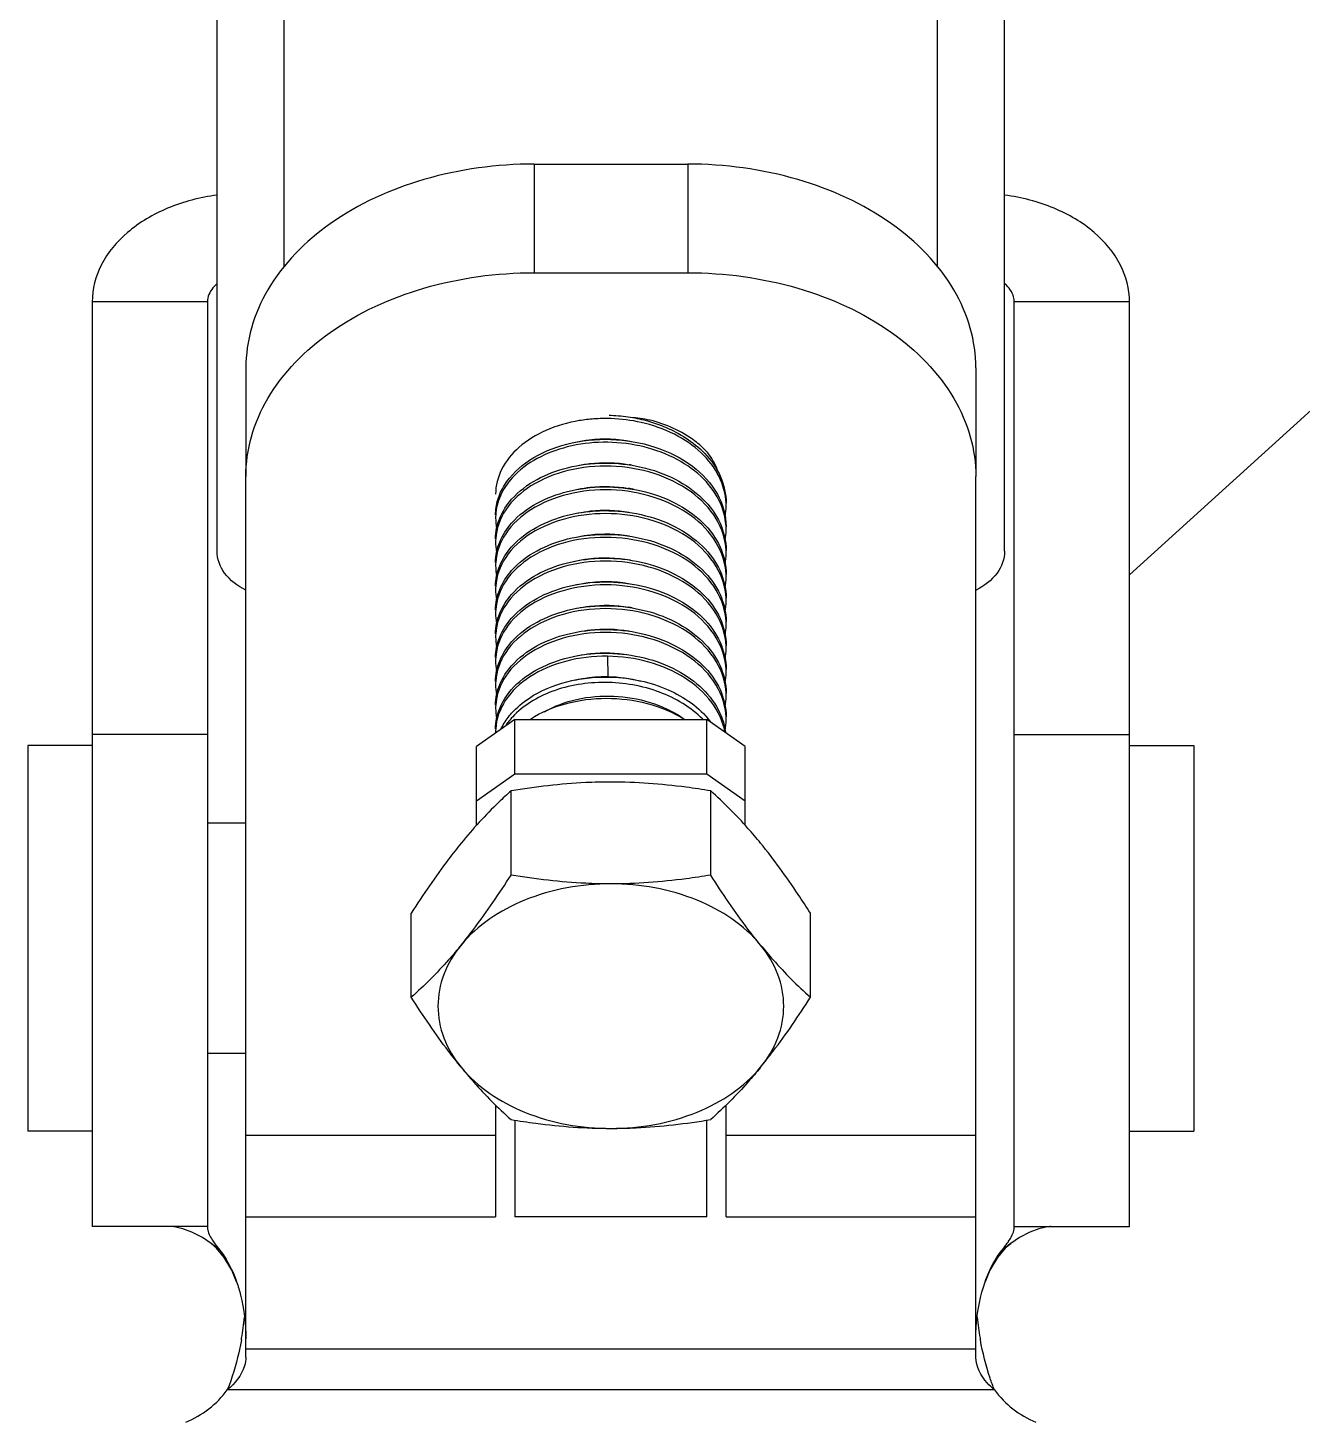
# Model space of a CAD drawing. Extents: x 1382187 to 1725648, y 860327 to 1571294.
# Drawn here: x 1509603 to 1510194, y 1228473 to 1229119 of the extents above; entities that cross this region are included whole.
import ezdxf

# ---------------------------------------------------------------- set-up
doc = ezdxf.new("R2010")
doc.units = 0
doc.header["$LTSCALE"] = 1000
doc.header["$MEASUREMENT"] = 0
doc.layers.add('W_DIM', color=4, linetype='Continuous')
doc.styles.get("Standard").update_dxf_attribs({"font": 'gbenor.shx', "bigfont": 'gbcbig.shx'})
doc.dimstyles.get("Standard").update_dxf_attribs({"dimtxt": 0.18, "dimasz": 0.18, "dimexe": 0.18, "dimexo": 0.0625, "dimgap": 0.09, "dimtad": 0, "dimtih": 1, "dimtoh": 1, "dimdec": 4, "dimzin": 0, "dimdsep": 46, "dimtxsty": 'Standard', "dimcen": 0.09, "dimadec": 0, "dimazin": 0, "dimtfac": 1, "dimtdec": 4, "dimtofl": 0, "dimtmove": 0, "dimatfit": 3, "dimfxl": 0, "dimtolj": 1, "dimtzin": 0, "dimarcsym": 0})

msp = doc.modelspace()

# ---------------------------------------------------------------- linework, layer by layer
at = {"linetype": 'Continuous'}
for p, q in [((1509691.05, 1228876.37), (1509691.05, 1231673.03)), ((1510055.85, 1228876.37), (1510055.85, 1231673.03)), ((1509722.19, 1229007.89), (1509722.19, 1231363.54)), ((1510024.71, 1229007.89), (1510024.71, 1231363.54)), ((1509837.86, 1229055.67), (1509837.86, 1229005.34)), ((1509837.86, 1229055.67), (1509909.04, 1229055.67)), ((1509909.04, 1229055.67), (1509909.04, 1229005.34)), ((1509837.86, 1229005.34), (1509909.04, 1229005.34)), ((1509633.22, 1228991.87), (1509633.22, 1228563.6)), ((1509686.6, 1228991.87), (1509633.22, 1228991.87)), ((1509686.6, 1228991.87), (1509686.6, 1228563.6)), ((1510060.3, 1228563.6), (1510060.3, 1228991.87)), ((1510113.68, 1228991.87), (1510060.3, 1228991.87)), ((1510113.68, 1228563.6), (1510113.68, 1228991.87)), ((1509704.4, 1228961.3), (1509704.4, 1228910.97)), ((1510042.5, 1228961.3), (1510042.5, 1228910.97)), ((1509916.69, 1228921.87), (1509916.76, 1228921.8)), ((1509704.4, 1228502.97), (1509704.4, 1228910.97)), ((1510042.5, 1228502.97), (1510042.5, 1228910.97)), ((1509871.87, 1228827.7), (1509872.12, 1228818.27)), ((1509872.12, 1228818.27), (1509872.12, 1228818.06)), ((1509828.96, 1228798.43), (1509811.17, 1228785.85)), ((1509828.96, 1228773.26), (1509828.96, 1228798.43)), ((1509828.96, 1228798.43), (1509917.94, 1228798.43)), ((1509917.94, 1228773.26), (1509917.94, 1228798.43)), ((1509935.73, 1228785.85), (1509917.94, 1228798.43)), ((1509686.6, 1228791.43), (1509633.22, 1228791.43)), ((1510060.3, 1228791.43), (1510113.68, 1228791.43)), ((1509633.22, 1228786.37), (1509603.43, 1228786.37)), ((1509811.17, 1228749.3), (1509811.17, 1228785.85)), ((1509935.73, 1228749.3), (1509935.73, 1228785.85)), ((1510113.68, 1228786.37), (1510143.47, 1228786.37)), ((1509811.17, 1228760.68), (1509828.96, 1228773.26)), ((1509828.96, 1228773.26), (1509917.94, 1228773.26)), ((1509917.94, 1228773.26), (1509935.73, 1228760.68)), ((1509827.22, 1228726.31), (1509827.22, 1228765.33)), ((1509919.68, 1228726.31), (1509919.68, 1228765.33)), ((1509704.4, 1228750.44), (1509686.6, 1228750.44)), ((1509780.98, 1228669.69), (1509780.98, 1228708.7)), ((1509965.91, 1228669.69), (1509965.91, 1228708.7)), ((1509704.4, 1228643.67), (1509686.6, 1228643.67)), ((1509820.06, 1228619.8), (1509820.06, 1228568.04)), ((1509926.83, 1228568.05), (1509926.83, 1228619.8)), ((1509633.22, 1228607.74), (1509603.43, 1228607.74)), ((1509828.96, 1228612.8), (1509828.96, 1228568.07)), ((1509917.94, 1228568.07), (1509917.94, 1228612.81)), ((1510113.68, 1228607.74), (1510143.47, 1228607.74)), ((1509704.4, 1228605.83), (1509820.06, 1228605.83)), ((1509926.83, 1228605.83), (1510042.5, 1228605.83)), ((1509686.6, 1228563.6), (1509633.22, 1228563.6)), ((1509704.4, 1228568.05), (1509820.06, 1228568.05)), ((1509917.94, 1228568.07), (1509828.96, 1228568.07)), ((1509926.83, 1228568.05), (1510042.5, 1228568.05)), ((1510060.3, 1228563.6), (1510113.68, 1228563.6)), ((1509692.28, 1228552.6), (1509688.26, 1228555.65)), ((1510054.62, 1228552.6), (1510058.64, 1228555.65)), ((1510042.5, 1228506.73), (1509704.4, 1228506.73)), ((1510051.11, 1228487.85), (1509695.79, 1228487.85))]:
    msp.add_line(p, q, dxfattribs=at)
for p, q in [((1509603.43, 1228786.37), (1509603.43, 1228607.74)), ((1510143.47, 1228786.37), (1510143.47, 1228607.74))]:
    msp.add_line(p, q)
for points in [[(1509688.26, 1228555.65), (1509684.24, 1228558.38), (1509679.37, 1228560.92), (1509675.15, 1228562.5), (1509671.98, 1228563.3), (1509670.09, 1228563.57), (1509669.61, 1228563.6)], [(1510077.29, 1228563.6), (1510076.81, 1228563.57), (1510074.92, 1228563.3), (1510071.74, 1228562.5), (1510067.53, 1228560.92), (1510062.66, 1228558.38), (1510058.64, 1228555.65)], [(1509700.12, 1228537.85), (1509697.84, 1228543.33), (1509694.35, 1228549.23), (1509690.73, 1228553.5), (1509688.27, 1228555.64)], [(1510058.62, 1228555.64), (1510056.13, 1228553.46), (1510052.52, 1228549.19), (1510049.04, 1228543.31), (1510046.77, 1228537.85)]]:
    msp.add_lwpolyline(points, dxfattribs=at)
for centre, radius, start, end in [((1509870.79, 1228865.11), 72.69, 94.12569, 99.40267), ((1509870.98, 1228862.65), 75.15, 88.10633, 94.13058), ((1509870.98, 1228863.86), 75.31, 88.0532, 88.71813), ((1509870.98, 1228862.38), 75.43, 87.99871, 88.11338), ((1509870.99, 1228863.85), 75.33, 81.1719, 88.06144), ((1509871.04, 1228863.11), 74.69, 77.29929, 88.02789), ((1509877.23, 1228865.66), 72.8, 78.61656, 85.81395), ((1509871.44, 1228866.67), 72.47, 74.33037, 81.18694), ((1509872.08, 1228869.11), 69.95, 74.0044, 74.29492), ((1509871.19, 1228855.26), 62.1, 79.01309, 80.00675), ((1509871.21, 1228844.36), 61.99, 77.8843, 80.31948), ((1509897.66, 1228897.26), 29.17, 0.00154, 2.66813), ((1509844.3, 1228891.76), 24.24, 176.79498, 179.99776), ((1509844.66, 1228891.78), 24.59, 180.04808, 191.33884), ((1509897.35, 1228897.28), 29.49, 350.57514, 359.97128), ((1509897.35, 1228886.27), 29.49, 350.5247, 359.97091), ((1509897.66, 1228886.25), 29.17, 0.00154, 2.66775), ((1509844.3, 1228880.75), 24.24, 176.79547, 179.99775), ((1509844.66, 1228880.77), 24.6, 180.0489, 191.4175), ((1509897.34, 1228875.26), 29.49, 350.47779, 359.97076), ((1509897.66, 1228875.24), 29.17, 0.00154, 2.66767), ((1509844.3, 1228869.74), 24.24, 176.795, 179.99774), ((1509844.69, 1228869.76), 24.62, 180.05231, 192.14934), ((1509897.66, 1228864.23), 29.17, 0.00154, 2.66804), ((1509844.3, 1228858.73), 24.24, 176.79543, 179.99775), ((1509844.66, 1228858.75), 24.6, 180.04853, 191.38358), ((1509897.35, 1228864.25), 29.49, 350.55933, 359.97117), ((1509897.34, 1228853.24), 29.49, 350.51432, 359.97082), ((1509897.66, 1228853.22), 29.17, 0.00154, 2.6677), ((1509844.3, 1228847.72), 24.24, 176.79542, 179.99774), ((1509844.66, 1228847.74), 24.6, 180.04877, 191.40188), ((1509871.19, 1228789.16), 62.13, 78.78771, 80.256), ((1509897.35, 1228842.23), 29.49, 350.55499, 359.97114), ((1509897.66, 1228842.21), 29.17, 0.00153, 2.66784), ((1509844.3, 1228836.71), 24.24, 176.7949, 179.99774), ((1509844.66, 1228836.73), 24.59, 180.04815, 191.34656), ((1509844.3, 1228825.7), 24.24, 176.7955, 179.99775), ((1509897.33, 1228831.22), 29.5, 350.3354, 359.96948), ((1509897.66, 1228831.2), 29.17, 0.00154, 2.66796), ((1509844.66, 1228825.72), 24.6, 180.04847, 191.36983), ((1509897.34, 1228820.21), 29.49, 350.49826, 359.97077), ((1509897.66, 1228820.19), 29.17, 0.00154, 2.66766), ((1509844.3, 1228814.69), 24.24, 176.79531, 179.99774), ((1509844.66, 1228814.71), 24.6, 180.0486, 191.38893), ((1509870.98, 1228755.04), 63.25, 88.96287, 89.19864), ((1509870.97, 1228742.8), 75.27, 89.13991, 89.31671), ((1509897.35, 1228809.2), 29.49, 350.57751, 359.9713), ((1509897.66, 1228809.18), 29.17, 0.00153, 2.66808), ((1509844.3, 1228803.68), 24.24, 176.79481, 179.99775), ((1509844.66, 1228803.7), 24.59, 180.04798, 191.3296), ((1509887.99, 1228772.75), 40.12, 37.51951, 40.62392), ((1509897.35, 1228798.19), 29.49, 350.53849, 359.97102), ((1509897.66, 1228798.17), 29.17, 0.00154, 2.66785), ((1509844.31, 1228792.67), 24.24, 176.79416, 179.99777), ((1509844.24, 1228792.67), 24.18, 180.00024, 181.15233), ((1509715.73, 1228574.42), 31.91, 213.78825, 214.18873), ((1510031.17, 1228574.42), 31.91, 325.81127, 326.21175), ((1509570.15, 1228535.03), 134.32, 350.02794, 354.2434), ((1510176.75, 1228535.02), 134.31, 185.75095, 189.97214), ((1509568.66, 1228535.25), 135.82, 349.72994, 350.04434), ((1510178.24, 1228535.25), 135.82, 189.95566, 190.27006), ((1509659.91, 1228514.16), 44.49, 292.02431, 323.74846), ((1510086.99, 1228514.16), 44.49, 216.25154, 247.97569)]:
    msp.add_arc(centre, radius, start, end, dxfattribs=at)
for points, knots in [([(1509837.86, 1229055.67), (1509820.67, 1229055.67), (1509787.31, 1229051.15), (1509743.61, 1229031.51), (1509716.98, 1229004.86), (1509706.2, 1228980.18), (1509704.4, 1228967.5), (1509704.4, 1228961.3)], [0, 0, 0, 0, 0.287429, 0.554303, 0.789052, 0.896403, 1, 1, 1, 1]), ([(1510042.5, 1228961.3), (1510042.5, 1228967.5), (1510040.7, 1228980.18), (1510029.92, 1229004.86), (1510003.29, 1229031.51), (1509959.59, 1229051.15), (1509926.23, 1229055.67), (1509909.04, 1229055.67)], [0, 0, 0, 0, 0.103597, 0.210948, 0.445697, 0.712571, 1, 1, 1, 1]), ([(1509691.02, 1229041.3), (1509683.2, 1229040.24), (1509668.35, 1229036.4), (1509649.43, 1229025.39), (1509636.46, 1229010.14), (1509633.22, 1228997.72), (1509633.22, 1228991.87)], [0, 0, 0, 0, 0.287892, 0.552013, 0.786654, 1, 1, 1, 1]), ([(1510113.68, 1228991.87), (1510113.68, 1228997.72), (1510110.44, 1229010.14), (1510097.47, 1229025.39), (1510078.55, 1229036.4), (1510063.7, 1229040.24), (1510055.88, 1229041.3)], [0, 0, 0, 0, 0.213346, 0.447987, 0.712108, 1, 1, 1, 1]), ([(1509704.4, 1228910.97), (1509704.4, 1228917.17), (1509706.2, 1228929.85), (1509716.98, 1228954.53), (1509743.61, 1228981.18), (1509787.31, 1229000.82), (1509820.67, 1229005.34), (1509837.86, 1229005.34)], [0, 0, 0, 0, 0.103597, 0.210948, 0.445697, 0.712571, 1, 1, 1, 1]), ([(1509909.04, 1229005.34), (1509926.23, 1229005.34), (1509959.59, 1229000.82), (1510003.29, 1228981.18), (1510029.92, 1228954.53), (1510040.7, 1228929.85), (1510042.5, 1228917.17), (1510042.5, 1228910.97)], [0, 0, 0, 0, 0.287429, 0.554303, 0.789052, 0.896403, 1, 1, 1, 1]), ([(1509690.96, 1229000.12), (1509690.29, 1228999.57), (1509688, 1228997.39), (1509686.6, 1228994.17), (1509686.6, 1228991.87)], [0, 0, 0, 0, 0.274002, 1, 1, 1, 1]), ([(1510060.3, 1228991.87), (1510060.3, 1228992.62), (1510059.9, 1228995.8), (1510057.82, 1228998.59), (1510055.94, 1229000.12)], [0, 0, 0, 0, 0.236834, 1, 1, 1, 1]), ([(1509858.92, 1228936.82), (1509853.57, 1228935.94), (1509843.53, 1228933.08), (1509830.82, 1228925.39), (1509822.2, 1228915.03), (1509820.06, 1228906.69), (1509820.06, 1228902.77)], [0, 0, 0, 0, 0.291651, 0.555731, 0.788679, 1, 1, 1, 1]), ([(1509891.36, 1228936.35), (1509893.85, 1228935.64), (1509903.09, 1228932.43), (1509911.69, 1228927.04), (1509916.69, 1228921.87)], [0, 0, 0, 0, 0.264817, 1, 1, 1, 1]), ([(1509917.64, 1228922.71), (1509916.03, 1228924.39), (1509908.5, 1228931), (1509899.01, 1228935.14), (1509891.6, 1228937.03)], [0, 0, 0, 0, 0.23319, 1, 1, 1, 1]), ([(1509926.8, 1228898.62), (1509926.61, 1228902.85), (1509924.19, 1228911.64), (1509915.46, 1228922.77), (1509902.8, 1228931.3), (1509892.77, 1228934.77), (1509887.46, 1228935.98)], [0, 0, 0, 0, 0.219273, 0.456424, 0.717944, 1, 1, 1, 1]), ([(1509820.06, 1228893.13), (1509820.06, 1228895.5), (1509820.79, 1228900.35), (1509825.14, 1228909.8), (1509835.87, 1228919.86), (1509853.34, 1228927.01), (1509873.55, 1228929.06), (1509893.76, 1228925.64), (1509911.26, 1228917.03), (1509923.64, 1228903.99), (1509926.83, 1228892.85), (1509926.83, 1228887.63)], [0, 0, 0, 0, 0.049449, 0.100956, 0.214949, 0.346477, 0.489675, 0.634208, 0.769827, 0.890789, 1, 1, 1, 1]), ([(1509926.8, 1228887.61), (1509926.6, 1228891.88), (1509924.14, 1228900.76), (1509915.26, 1228911.96), (1509902.38, 1228920.5), (1509886.8, 1228925.78), (1509869.93, 1228927.41), (1509849.04, 1228924.84), (1509834.23, 1228917.53), (1509827.7, 1228910.27)], [0, 0, 0, 0, 0.105385, 0.219488, 0.34542, 0.481197, 0.621395, 0.759049, 1, 1, 1, 1]), ([(1509857.1, 1228926.81), (1509859.18, 1228927.3), (1509867.74, 1228928.8), (1509876.61, 1228928.48), (1509883.05, 1228927.23)], [0, 0, 0, 0, 0.245648, 1, 1, 1, 1]), ([(1509827.48, 1228900.38), (1509834.05, 1228907.82), (1509849.12, 1228915.27), (1509870.35, 1228917.79), (1509887.48, 1228916.01), (1509903.21, 1228910.48), (1509916.08, 1228901.61), (1509924.72, 1228890.02), (1509926.83, 1228880.94), (1509926.83, 1228876.62)], [0, 0, 0, 0, 0.241301, 0.379446, 0.520004, 0.655787, 0.781306, 0.894819, 1, 1, 1, 1]), ([(1509857.59, 1228915.91), (1509859.54, 1228916.35), (1509867.59, 1228917.73), (1509875.91, 1228917.48), (1509881.97, 1228916.42)], [0, 0, 0, 0, 0.245788, 1, 1, 1, 1]), ([(1509916.76, 1228921.8), (1509919.84, 1228918.6), (1509924.92, 1228911.43), (1509926.83, 1228902.77), (1509926.83, 1228898.64)], [0, 0, 0, 0, 0.517736, 1, 1, 1, 1]), ([(1509923.22, 1228913.03), (1509922.91, 1228913.88), (1509921.5, 1228917.34), (1509919.44, 1228920.53), (1509917.64, 1228922.71)], [0, 0, 0, 0, 0.242775, 1, 1, 1, 1]), ([(1509926.8, 1228876.6), (1509926.56, 1228881.73), (1509923.01, 1228892.51), (1509910.62, 1228905.04), (1509893.4, 1228913.32), (1509873.63, 1228916.63), (1509853.85, 1228914.71), (1509836.63, 1228907.85), (1509824.1, 1228896.8), (1509820.37, 1228886.8), (1509820.1, 1228882.1)], [0, 0, 0, 0, 0.109414, 0.230762, 0.366312, 0.510386, 0.653204, 0.784891, 0.899595, 1, 1, 1, 1]), ([(1509827.7, 1228910.27), (1509825.5, 1228907.82), (1509821.87, 1228902.48), (1509820.27, 1228896.17), (1509820.1, 1228893.11)], [0, 0, 0, 0, 0.517722, 1, 1, 1, 1]), ([(1509926.8, 1228865.59), (1509926.56, 1228870.72), (1509923.01, 1228881.5), (1509910.62, 1228894.03), (1509893.4, 1228902.31), (1509873.63, 1228905.62), (1509853.85, 1228903.7), (1509836.63, 1228896.84), (1509824.1, 1228885.79), (1509820.37, 1228875.79), (1509820.1, 1228871.09)], [0, 0, 0, 0, 0.10941, 0.230759, 0.36631, 0.510388, 0.653211, 0.784896, 0.899598, 1, 1, 1, 1]), ([(1509827.49, 1228889.38), (1509834.05, 1228896.81), (1509849.12, 1228904.26), (1509870.36, 1228906.78), (1509887.48, 1228905), (1509903.21, 1228899.47), (1509916.08, 1228890.6), (1509924.73, 1228879.01), (1509926.83, 1228869.93), (1509926.83, 1228865.61)], [0, 0, 0, 0, 0.241321, 0.379464, 0.520018, 0.655795, 0.781306, 0.894819, 1, 1, 1, 1]), ([(1509858.19, 1228905.04), (1509860.08, 1228905.44), (1509867.82, 1228906.69), (1509875.81, 1228906.46), (1509881.63, 1228905.46)], [0, 0, 0, 0, 0.246058, 1, 1, 1, 1]), ([(1509820.06, 1228882.12), (1509820.06, 1228885.34), (1509821.46, 1228892.08), (1509825.19, 1228897.79), (1509827.48, 1228900.38)], [0, 0, 0, 0, 0.48238, 1, 1, 1, 1]), ([(1509926.8, 1228854.58), (1509926.56, 1228859.71), (1509923.01, 1228870.49), (1509910.62, 1228883.02), (1509893.4, 1228891.3), (1509873.63, 1228894.61), (1509853.85, 1228892.69), (1509836.63, 1228885.83), (1509824.1, 1228874.78), (1509820.37, 1228864.78), (1509820.1, 1228860.08)], [0, 0, 0, 0, 0.109413, 0.230763, 0.366317, 0.51039, 0.65321, 0.784893, 0.899595, 1, 1, 1, 1]), ([(1509827.48, 1228878.36), (1509834.04, 1228885.79), (1509849.11, 1228893.24), (1509870.34, 1228895.77), (1509887.47, 1228893.99), (1509903.21, 1228888.46), (1509916.08, 1228879.59), (1509924.72, 1228868), (1509926.83, 1228858.92), (1509926.83, 1228854.6)], [0, 0, 0, 0, 0.241291, 0.379436, 0.519999, 0.655783, 0.781305, 0.89482, 1, 1, 1, 1]), ([(1509858.36, 1228894.06), (1509860.25, 1228894.46), (1509867.99, 1228895.69), (1509875.96, 1228895.44), (1509881.77, 1228894.43)], [0, 0, 0, 0, 0.246155, 1, 1, 1, 1]), ([(1509820.06, 1228871.11), (1509820.06, 1228874.34), (1509821.46, 1228881.07), (1509825.2, 1228886.79), (1509827.49, 1228889.38)], [0, 0, 0, 0, 0.482371, 1, 1, 1, 1]), ([(1509858.14, 1228883.01), (1509860.06, 1228883.42), (1509867.93, 1228884.69), (1509876.04, 1228884.43), (1509881.96, 1228883.39)], [0, 0, 0, 0, 0.246065, 1, 1, 1, 1]), ([(1509820.06, 1228860.1), (1509820.06, 1228863.32), (1509821.45, 1228870.06), (1509825.19, 1228875.76), (1509827.48, 1228878.36)], [0, 0, 0, 0, 0.482397, 1, 1, 1, 1]), ([(1509926.8, 1228843.57), (1509926.56, 1228848.7), (1509923.01, 1228859.48), (1509910.62, 1228872.01), (1509893.4, 1228880.29), (1509873.63, 1228883.6), (1509853.85, 1228881.68), (1509836.63, 1228874.82), (1509824.1, 1228863.77), (1509820.37, 1228853.77), (1509820.1, 1228849.07)], [0, 0, 0, 0, 0.109413, 0.230762, 0.36631, 0.510386, 0.653205, 0.784893, 0.899595, 1, 1, 1, 1]), ([(1509827.49, 1228867.36), (1509834.05, 1228874.79), (1509849.12, 1228882.24), (1509870.36, 1228884.76), (1509887.48, 1228882.98), (1509903.21, 1228877.45), (1509916.08, 1228868.58), (1509924.73, 1228856.99), (1509926.83, 1228847.91), (1509926.83, 1228843.59)], [0, 0, 0, 0, 0.241314, 0.379459, 0.520012, 0.655791, 0.781307, 0.89482, 1, 1, 1, 1]), ([(1509704.31, 1228858.34), (1509700.57, 1228860.19), (1509694.03, 1228864.96), (1509691.05, 1228872.78), (1509691.05, 1228876.37)], [0, 0, 0, 0, 0.538137, 1, 1, 1, 1]), ([(1509926.8, 1228832.56), (1509926.56, 1228837.69), (1509923.01, 1228848.47), (1509910.62, 1228861), (1509893.4, 1228869.28), (1509873.63, 1228872.59), (1509853.85, 1228870.67), (1509836.63, 1228863.81), (1509824.1, 1228852.76), (1509820.37, 1228842.76), (1509820.1, 1228838.06)], [0, 0, 0, 0, 0.109411, 0.230759, 0.366311, 0.510389, 0.653212, 0.784896, 0.899598, 1, 1, 1, 1]), ([(1509827.48, 1228856.34), (1509834.05, 1228863.78), (1509849.12, 1228871.23), (1509870.35, 1228873.75), (1509887.48, 1228871.97), (1509903.21, 1228866.44), (1509916.08, 1228857.57), (1509924.72, 1228845.98), (1509926.83, 1228836.9), (1509926.83, 1228832.58)], [0, 0, 0, 0, 0.241312, 0.379455, 0.520012, 0.655791, 0.781305, 0.89482, 1, 1, 1, 1]), ([(1509856.73, 1228871.67), (1509858.8, 1228872.17), (1509867.31, 1228873.73), (1509876.15, 1228873.46), (1509882.57, 1228872.27)], [0, 0, 0, 0, 0.2454, 1, 1, 1, 1]), ([(1510055.85, 1228876.37), (1510055.85, 1228872.78), (1510052.87, 1228864.96), (1510046.33, 1228860.19), (1510042.59, 1228858.34)], [0, 0, 0, 0, 0.461863, 1, 1, 1, 1]), ([(1509820.06, 1228849.09), (1509820.06, 1228852.32), (1509821.46, 1228859.05), (1509825.2, 1228864.77), (1509827.49, 1228867.36)], [0, 0, 0, 0, 0.482371, 1, 1, 1, 1]), ([(1509926.8, 1228821.55), (1509926.56, 1228826.68), (1509923.01, 1228837.46), (1509910.62, 1228849.99), (1509893.4, 1228858.27), (1509873.63, 1228861.58), (1509853.85, 1228859.66), (1509836.63, 1228852.8), (1509824.1, 1228841.75), (1509820.37, 1228831.75), (1509820.1, 1228827.05)], [0, 0, 0, 0, 0.109414, 0.230763, 0.366316, 0.510389, 0.653208, 0.784892, 0.899594, 1, 1, 1, 1]), ([(1509827.48, 1228845.33), (1509834.04, 1228852.76), (1509849.11, 1228860.21), (1509870.34, 1228862.74), (1509887.47, 1228860.96), (1509903.21, 1228855.43), (1509916.08, 1228846.56), (1509924.72, 1228834.97), (1509926.83, 1228825.89), (1509926.83, 1228821.57)], [0, 0, 0, 0, 0.24129, 0.379435, 0.519998, 0.655783, 0.781305, 0.89482, 1, 1, 1, 1]), ([(1509857.19, 1228860.77), (1509859.34, 1228861.27), (1509868.22, 1228862.8), (1509877.42, 1228862.37), (1509884.06, 1228860.96)], [0, 0, 0, 0, 0.245825, 1, 1, 1, 1]), ([(1509820.06, 1228838.08), (1509820.06, 1228841.3), (1509821.46, 1228848.04), (1509825.19, 1228853.75), (1509827.48, 1228856.34)], [0, 0, 0, 0, 0.482382, 1, 1, 1, 1]), ([(1509926.8, 1228810.54), (1509926.56, 1228815.67), (1509923.01, 1228826.45), (1509910.62, 1228838.97), (1509893.4, 1228847.26), (1509873.63, 1228850.57), (1509853.85, 1228848.65), (1509836.63, 1228841.79), (1509824.1, 1228830.74), (1509820.37, 1228820.74), (1509820.1, 1228816.04)], [0, 0, 0, 0, 0.109411, 0.23076, 0.366309, 0.510386, 0.653207, 0.784895, 0.899597, 1, 1, 1, 1]), ([(1509827.49, 1228834.33), (1509834.05, 1228841.76), (1509849.12, 1228849.21), (1509870.36, 1228851.73), (1509887.48, 1228849.95), (1509903.21, 1228844.42), (1509916.08, 1228835.55), (1509924.73, 1228823.96), (1509926.83, 1228814.88), (1509926.83, 1228810.56)], [0, 0, 0, 0, 0.241317, 0.379461, 0.520014, 0.655792, 0.781306, 0.894819, 1, 1, 1, 1]), ([(1509857.79, 1228849.9), (1509859.71, 1228850.32), (1509867.61, 1228851.65), (1509875.75, 1228851.42), (1509881.7, 1228850.4)], [0, 0, 0, 0, 0.245865, 1, 1, 1, 1]), ([(1509820.06, 1228827.07), (1509820.06, 1228830.29), (1509821.45, 1228837.03), (1509825.19, 1228842.73), (1509827.48, 1228845.33)], [0, 0, 0, 0, 0.482394, 1, 1, 1, 1]), ([(1509827.48, 1228823.31), (1509834.04, 1228830.75), (1509849.11, 1228838.2), (1509870.35, 1228840.72), (1509887.48, 1228838.94), (1509903.21, 1228833.41), (1509916.08, 1228824.54), (1509924.72, 1228812.95), (1509926.83, 1228803.87), (1509926.83, 1228799.55)], [0, 0, 0, 0, 0.241302, 0.379446, 0.520006, 0.655788, 0.781304, 0.89482, 1, 1, 1, 1]), ([(1509858.25, 1228838.99), (1509860.14, 1228839.39), (1509867.9, 1228840.64), (1509875.9, 1228840.39), (1509881.73, 1228839.39)], [0, 0, 0, 0, 0.246098, 1, 1, 1, 1]), ([(1509820.06, 1228816.06), (1509820.06, 1228819.29), (1509821.46, 1228826.02), (1509825.2, 1228831.74), (1509827.49, 1228834.33)], [0, 0, 0, 0, 0.48237, 1, 1, 1, 1]), ([(1509926.8, 1228799.53), (1509926.56, 1228804.66), (1509923.01, 1228815.44), (1509910.62, 1228827.96), (1509893.4, 1228836.25), (1509873.63, 1228839.56), (1509853.85, 1228837.64), (1509836.63, 1228830.78), (1509824.1, 1228819.73), (1509820.37, 1228809.73), (1509820.1, 1228805.03)], [0, 0, 0, 0, 0.109411, 0.23076, 0.366314, 0.510391, 0.653213, 0.784895, 0.899597, 1, 1, 1, 1]), ([(1509871.87, 1228827.7), (1509865.33, 1228827.78), (1509852.68, 1228826.31), (1509836.01, 1228819.35), (1509823.94, 1228808.39), (1509820.36, 1228798.63), (1509820.1, 1228794.02)], [0, 0, 0, 0, 0.291821, 0.560232, 0.794326, 1, 1, 1, 1]), ([(1509827.48, 1228812.3), (1509833.77, 1228819.43), (1509848.05, 1228826.74), (1509868.36, 1228829.63), (1509884.9, 1228828.41), (1509900.37, 1228823.68), (1509913.44, 1228815.76), (1509922.85, 1228805.22), (1509926, 1228796.67), (1509926.57, 1228792.48)], [0, 0, 0, 0, 0.238806, 0.375378, 0.515068, 0.651187, 0.778286, 0.893865, 1, 1, 1, 1]), ([(1509858.34, 1228828), (1509860.22, 1228828.4), (1509867.96, 1228829.63), (1509875.92, 1228829.38), (1509881.74, 1228828.38)], [0, 0, 0, 0, 0.24614, 1, 1, 1, 1]), ([(1509926.31, 1228792.62), (1509925.38, 1228797.53), (1509920.68, 1228807.45), (1509907.85, 1228818.64), (1509890.95, 1228825.87), (1509878.32, 1228827.62), (1509871.87, 1228827.7)], [0, 0, 0, 0, 0.215857, 0.456017, 0.721227, 1, 1, 1, 1]), ([(1509820.06, 1228805.05), (1509820.06, 1228808.27), (1509821.45, 1228815.01), (1509825.19, 1228820.72), (1509827.48, 1228823.31)], [0, 0, 0, 0, 0.482394, 1, 1, 1, 1]), ([(1509827.47, 1228801.28), (1509829.86, 1228803.98), (1509842.34, 1228814.44), (1509859.38, 1228818.21), (1509871.87, 1228818.06)], [0, 0, 0, 0, 0.224306, 1, 1, 1, 1]), ([(1509916.04, 1228798.5), (1509910.49, 1228804.07), (1509895.84, 1228812.71), (1509871.03, 1228816.93), (1509846.77, 1228813.17), (1509832.78, 1228804.88), (1509827.87, 1228799.54)], [0, 0, 0, 0, 0.245715, 0.512956, 0.773315, 1, 1, 1, 1]), ([(1509856.66, 1228816.61), (1509857.88, 1228816.9), (1509862.88, 1228817.94), (1509868.01, 1228818.33), (1509871.86, 1228818.28)], [0, 0, 0, 0, 0.245441, 1, 1, 1, 1]), ([(1509872.1, 1228818.06), (1509881.08, 1228817.92), (1509898.25, 1228814.72), (1509913.17, 1228805.02), (1509918.44, 1228798.87)], [0, 0, 0, 0, 0.525716, 1, 1, 1, 1]), ([(1509820.06, 1228794.04), (1509820.06, 1228797.26), (1509821.45, 1228804), (1509825.19, 1228809.71), (1509827.48, 1228812.3)], [0, 0, 0, 0, 0.482388, 1, 1, 1, 1]), ([(1509836.18, 1228798.53), (1509841.12, 1228801.76), (1509852.69, 1228806.63), (1509877.43, 1228809.79), (1509897.08, 1228805.07), (1509907.71, 1228798.43)], [0, 0, 0, 0, 0.237857, 0.495496, 1, 1, 1, 1]), ([(1509842.66, 1228801.96), (1509847.28, 1228804.64), (1509857.9, 1228808.52), (1509880.19, 1228810.38), (1509897.58, 1228805.4), (1509906.8, 1228799.06)], [0, 0, 0, 0, 0.239537, 0.497847, 1, 1, 1, 1]), ([(1509822.64, 1228794.07), (1509822.94, 1228794.7), (1509824.29, 1228797.27), (1509826.02, 1228799.63), (1509827.47, 1228801.28)], [0, 0, 0, 0, 0.243018, 1, 1, 1, 1]), ([(1509873.45, 1228769.41), (1509869.56, 1228769.41), (1509854.08, 1228769.04), (1509838.65, 1228767.21), (1509827.22, 1228765.33)], [0, 0, 0, 0, 0.251248, 1, 1, 1, 1]), ([(1509919.68, 1228765.33), (1509915.88, 1228765.95), (1509900.58, 1228768.25), (1509885.08, 1228769.41), (1509873.45, 1228769.41)], [0, 0, 0, 0, 0.248681, 1, 1, 1, 1]), ([(1509827.22, 1228765.33), (1509825.28, 1228763.6), (1509817.09, 1228756.01), (1509809.52, 1228747.74), (1509804.1, 1228741.1)], [0, 0, 0, 0, 0.2325, 1, 1, 1, 1]), ([(1509942.8, 1228741.1), (1509940.9, 1228743.43), (1509933.68, 1228751.95), (1509925.77, 1228759.88), (1509919.68, 1228765.33)], [0, 0, 0, 0, 0.268858, 1, 1, 1, 1]), ([(1509804.1, 1228741.1), (1509802.11, 1228738.66), (1509793.92, 1228728.22), (1509786.46, 1228717.22), (1509780.98, 1228708.7)], [0, 0, 0, 0, 0.237123, 1, 1, 1, 1]), ([(1509965.91, 1228708.7), (1509964.04, 1228711.62), (1509956.76, 1228722.71), (1509949, 1228733.51), (1509942.8, 1228741.1)], [0, 0, 0, 0, 0.261287, 1, 1, 1, 1]), ([(1509804.1, 1228693.91), (1509806.09, 1228696.35), (1509814.28, 1228706.8), (1509821.74, 1228717.8), (1509827.22, 1228726.31)], [0, 0, 0, 0, 0.237123, 1, 1, 1, 1]), ([(1509873.45, 1228722.23), (1509869.56, 1228722.23), (1509854.08, 1228722.6), (1509838.65, 1228724.42), (1509827.22, 1228726.31)], [0, 0, 0, 0, 0.251248, 1, 1, 1, 1]), ([(1509919.68, 1228726.31), (1509915.88, 1228725.68), (1509900.58, 1228723.39), (1509885.08, 1228722.23), (1509873.45, 1228722.23)], [0, 0, 0, 0, 0.248681, 1, 1, 1, 1]), ([(1509942.8, 1228693.91), (1509940.81, 1228696.35), (1509932.62, 1228706.8), (1509925.16, 1228717.8), (1509919.68, 1228726.31)], [0, 0, 0, 0, 0.237123, 1, 1, 1, 1]), ([(1509873.45, 1228722.23), (1509859.87, 1228722.23), (1509834.1, 1228717.8), (1509811.67, 1228703.18), (1509804.1, 1228693.91)], [0, 0, 0, 0, 0.531659, 1, 1, 1, 1]), ([(1509942.8, 1228693.91), (1509935.23, 1228703.18), (1509912.8, 1228717.8), (1509887.03, 1228722.23), (1509873.45, 1228722.23)], [0, 0, 0, 0, 0.468341, 1, 1, 1, 1]), ([(1509804.1, 1228693.91), (1509802.2, 1228691.59), (1509794.98, 1228683.07), (1509787.07, 1228675.13), (1509780.98, 1228669.69)], [0, 0, 0, 0, 0.268858, 1, 1, 1, 1]), ([(1509804.1, 1228693.91), (1509800.76, 1228689.83), (1509795.35, 1228680.88), (1509792.41, 1228665.6), (1509795.35, 1228650.32), (1509800.76, 1228641.38), (1509804.1, 1228637.29)], [0, 0, 0, 0, 0.257487, 0.5, 0.742513, 1, 1, 1, 1]), ([(1509942.8, 1228693.91), (1509944.7, 1228691.59), (1509951.92, 1228683.07), (1509959.83, 1228675.13), (1509965.91, 1228669.69)], [0, 0, 0, 0, 0.268858, 1, 1, 1, 1]), ([(1509942.8, 1228637.29), (1509946.14, 1228641.38), (1509951.55, 1228650.32), (1509954.49, 1228665.6), (1509951.55, 1228680.88), (1509946.14, 1228689.83), (1509942.8, 1228693.91)], [0, 0, 0, 0, 0.257487, 0.5, 0.742513, 1, 1, 1, 1]), ([(1509804.1, 1228637.29), (1509802.11, 1228639.73), (1509793.92, 1228650.17), (1509786.46, 1228661.17), (1509780.98, 1228669.69)], [0, 0, 0, 0, 0.237123, 1, 1, 1, 1]), ([(1509942.8, 1228637.29), (1509944.79, 1228639.73), (1509952.98, 1228650.17), (1509960.44, 1228661.17), (1509965.91, 1228669.69)], [0, 0, 0, 0, 0.237123, 1, 1, 1, 1]), ([(1509804.1, 1228637.29), (1509806, 1228634.96), (1509813.22, 1228626.44), (1509821.13, 1228618.51), (1509827.22, 1228613.06)], [0, 0, 0, 0, 0.268858, 1, 1, 1, 1]), ([(1509804.1, 1228637.29), (1509811.67, 1228628.02), (1509834.1, 1228613.4), (1509859.87, 1228608.98), (1509873.45, 1228608.98)], [0, 0, 0, 0, 0.468341, 1, 1, 1, 1]), ([(1509873.45, 1228608.98), (1509887.03, 1228608.98), (1509912.8, 1228613.4), (1509935.23, 1228628.02), (1509942.8, 1228637.29)], [0, 0, 0, 0, 0.531659, 1, 1, 1, 1]), ([(1509942.8, 1228637.29), (1509940.9, 1228634.96), (1509933.68, 1228626.44), (1509925.77, 1228618.51), (1509919.68, 1228613.06)], [0, 0, 0, 0, 0.268858, 1, 1, 1, 1]), ([(1509827.22, 1228613.06), (1509831.02, 1228612.44), (1509846.32, 1228610.14), (1509861.82, 1228608.98), (1509873.45, 1228608.98)], [0, 0, 0, 0, 0.248681, 1, 1, 1, 1]), ([(1509873.45, 1228608.98), (1509877.34, 1228608.98), (1509892.82, 1228609.35), (1509908.24, 1228611.18), (1509919.68, 1228613.06)], [0, 0, 0, 0, 0.251248, 1, 1, 1, 1]), ([(1509686.6, 1228563.6), (1509686.6, 1228563.04), (1509686.87, 1228560.55), (1509688.13, 1228558.28), (1509689.21, 1228556.68)], [0, 0, 0, 0, 0.222245, 1, 1, 1, 1]), ([(1510057.69, 1228556.68), (1510058.09, 1228557.27), (1510059.4, 1228559.37), (1510060.3, 1228561.83), (1510060.3, 1228563.6)], [0, 0, 0, 0, 0.289589, 1, 1, 1, 1]), ([(1509689.33, 1228556.49), (1509689.54, 1228556.18), (1509690.48, 1228554.85), (1509691.49, 1228553.57), (1509692.28, 1228552.6)], [0, 0, 0, 0, 0.231104, 1, 1, 1, 1]), ([(1510054.62, 1228552.6), (1510054.9, 1228552.94), (1510055.92, 1228554.21), (1510056.9, 1228555.51), (1510057.57, 1228556.49)], [0, 0, 0, 0, 0.26918, 1, 1, 1, 1]), ([(1509692.28, 1228552.6), (1509693.02, 1228551.69), (1509696.3, 1228547.16), (1509698.67, 1228542.01), (1509700.12, 1228537.85)], [0, 0, 0, 0, 0.210146, 1, 1, 1, 1]), ([(1510046.77, 1228537.85), (1510047.3, 1228539.35), (1510049.34, 1228544.55), (1510052.1, 1228549.5), (1510054.62, 1228552.6)], [0, 0, 0, 0, 0.285604, 1, 1, 1, 1]), ([(1509700.12, 1228537.85), (1509700.83, 1228535.83), (1509703.37, 1228527.26), (1509704.4, 1228518.27), (1509704.4, 1228511.48)], [0, 0, 0, 0, 0.239548, 1, 1, 1, 1]), ([(1510042.5, 1228511.48), (1510042.5, 1228513.78), (1510042.86, 1228522.7), (1510044.58, 1228531.59), (1510046.77, 1228537.85)], [0, 0, 0, 0, 0.257456, 1, 1, 1, 1]), ([(1509702.31, 1228511.03), (1509701.94, 1228509.02), (1509700.33, 1228501.15), (1509698.01, 1228493.41), (1509695.79, 1228487.85)], [0, 0, 0, 0, 0.255037, 1, 1, 1, 1]), ([(1510051.11, 1228487.85), (1510050.39, 1228489.66), (1510047.63, 1228497.21), (1510045.68, 1228505.05), (1510044.59, 1228511.03)], [0, 0, 0, 0, 0.242689, 1, 1, 1, 1]), ([(1509704.4, 1228502.97), (1509704.4, 1228501.61), (1509703.32, 1228495.7), (1509699.28, 1228490.76), (1509695.79, 1228487.85)], [0, 0, 0, 0, 0.231026, 1, 1, 1, 1]), ([(1510051.11, 1228487.85), (1510049.91, 1228488.86), (1510045.7, 1228492.89), (1510042.5, 1228498.65), (1510042.5, 1228502.97)], [0, 0, 0, 0, 0.266, 1, 1, 1, 1])]:
    msp.add_open_spline(points, degree=3, knots=knots, dxfattribs=at)
for points in [[(1509872.12, 1228818.27), (1509877.23, 1228818.18), (1509882.37, 1228817.47), (1509887.3, 1228816.15)], [(1509827.87, 1228799.54), (1509826.75, 1228798.33), (1509825.71, 1228797.03), (1509824.78, 1228795.66)]]:
    msp.add_open_spline(points, degree=3, dxfattribs=at)

# ---------------------------------------------------------------- leaders
at = {"layer": 'W_DIM', "color": 7}
msp.add_leader([(1510113.68, 1228865.4), (1511209.49, 1229860.62)], dimstyle='Standard', override={"dimgap": 20}, dxfattribs=at)

doc.saveas('drawing.dxf')
